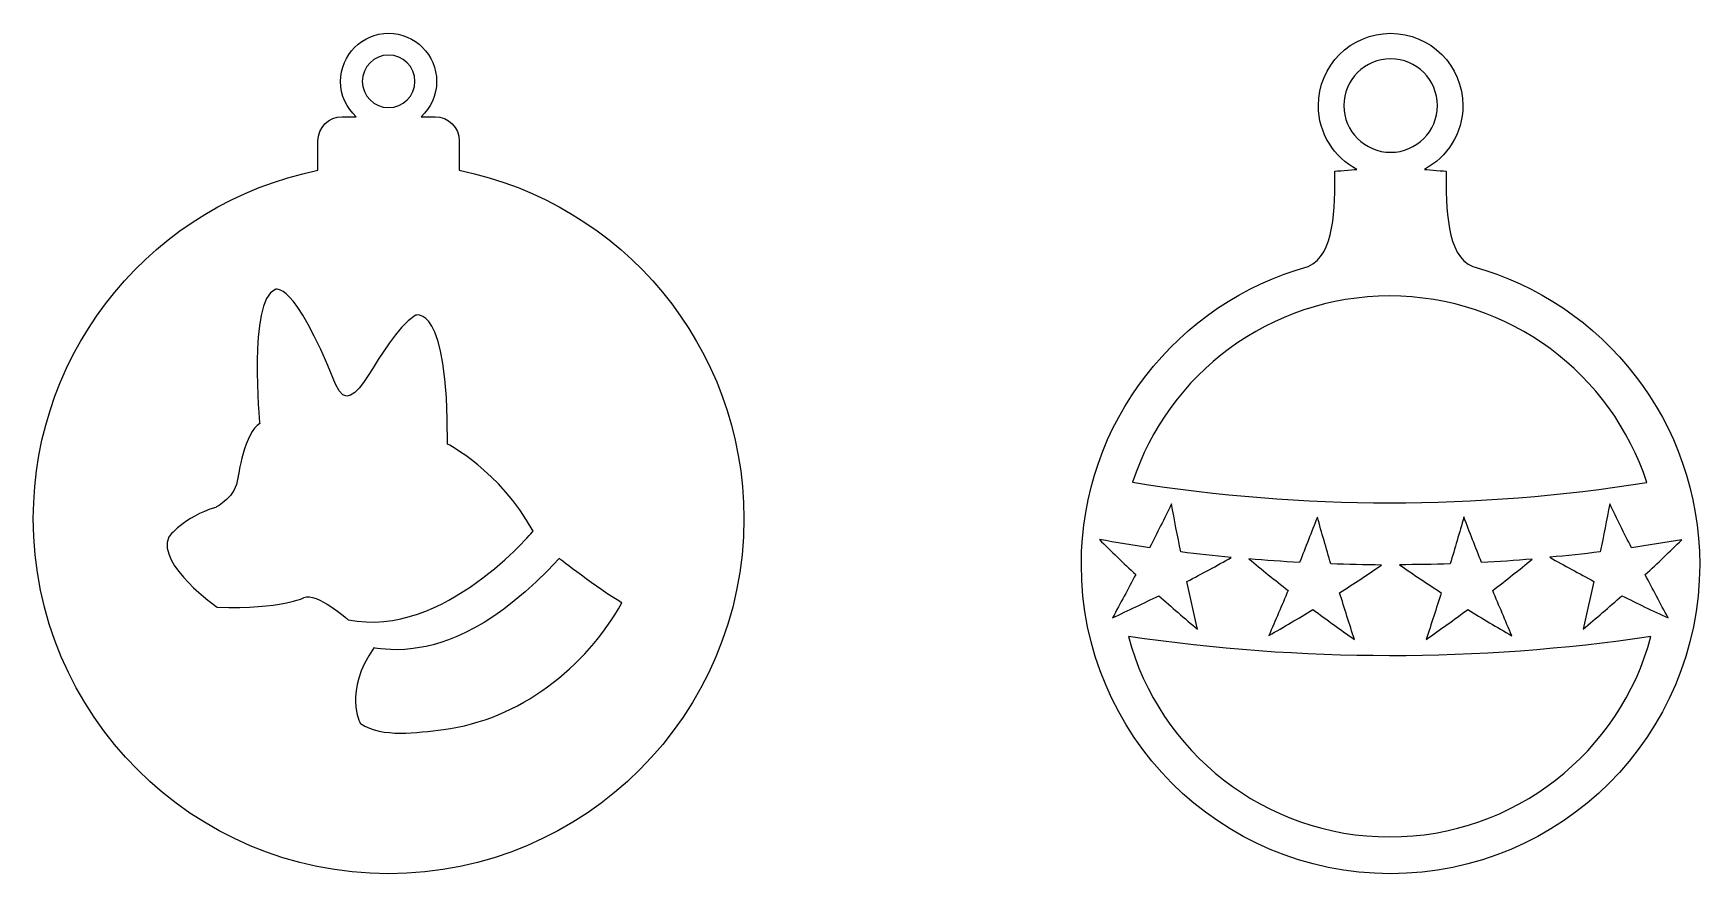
# Model space of a CAD drawing. Header units: centimetres. Extents: x 2 to 128, y -104 to 2.
# Drawn here: x 30.63 to 50.45, y -71.86 to -61.86 of the extents above; entities that cross this region are included whole.
import ezdxf

# ---------------------------------------------------------------- set-up
doc = ezdxf.new("R2010")
doc.units = ezdxf.units.CM
doc.header["$MEASUREMENT"] = 0
doc.layers.add('layer 1', color=7, linetype='Continuous')

msp = doc.modelspace()

# ---------------------------------------------------------------- linework, layer by layer
at = {"layer": 'layer 1', "color": 250}
for points, knots in [([(30.62891, -67.62827), (30.62891, -69.9627), (32.52134, -71.85513), (34.85579, -71.85513), (34.85579, -71.85513), (37.19023, -71.85513), (39.08266, -69.9627), (39.08266, -67.62827), (39.08266, -67.62827), (39.08266, -65.58184), (37.62832, -63.87519), (35.69685, -63.4852), (35.69685, -63.4852), (35.69685, -63.4852), (35.69685, -63.13533), (35.69685, -63.13533), (35.69685, -63.13533), (35.69685, -62.97731), (35.56756, -62.84802), (35.40954, -62.84802), (35.40954, -62.84802), (35.40954, -62.84802), (35.24179, -62.84802), (35.24179, -62.84802), (35.24179, -62.84802), (35.3558, -62.74354), (35.42728, -62.59344), (35.42728, -62.42662), (35.42728, -62.42662), (35.42728, -62.111), (35.17141, -61.85513), (34.85579, -61.85513), (34.85579, -61.85513), (34.54016, -61.85513), (34.28429, -62.111), (34.28429, -62.42662), (34.28429, -62.42662), (34.28429, -62.59344), (34.35577, -62.74354), (34.46977, -62.84802), (34.46977, -62.84802), (34.46977, -62.84802), (34.30204, -62.84802), (34.30204, -62.84802), (34.30204, -62.84802), (34.14402, -62.84802), (34.01472, -62.97731), (34.01472, -63.13533), (34.01472, -63.13533), (34.01472, -63.13533), (34.01472, -63.48519), (34.01472, -63.48519), (34.01472, -63.48519), (32.08326, -63.87519), (30.62891, -65.58183), (30.62891, -67.62827)], [0, 0, 0, 0, 0.06666667, 0.06666667, 0.06666667, 0.06666667, 0.13333333, 0.13333333, 0.13333333, 0.13333333, 0.2, 0.2, 0.2, 0.2, 0.26666667, 0.26666667, 0.26666667, 0.26666667, 0.33333333, 0.33333333, 0.33333333, 0.33333333, 0.4, 0.4, 0.4, 0.4, 0.46666667, 0.46666667, 0.46666667, 0.46666667, 0.53333333, 0.53333333, 0.53333333, 0.53333333, 0.6, 0.6, 0.6, 0.6, 0.66666667, 0.66666667, 0.66666667, 0.66666667, 0.73333333, 0.73333333, 0.73333333, 0.73333333, 0.8, 0.8, 0.8, 0.8, 0.86666667, 0.86666667, 0.86666667, 0.86666667, 1, 1, 1, 1]), ([(45.79803, -64.63037), (44.24173, -65.05906), (43.09837, -66.48371), (43.09837, -68.17653), (43.09837, -68.17653), (43.09837, -70.20817), (44.74511, -71.85512), (46.7764, -71.85512), (46.7764, -71.85512), (48.80763, -71.85512), (50.45462, -70.20817), (50.45462, -68.17653), (50.45462, -68.17653), (50.45462, -66.48373), (49.31092, -65.05904), (47.75486, -64.63037), (47.75486, -64.63037), (47.4369, -64.49926), (47.43842, -63.93333), (47.43842, -63.494), (47.43842, -63.494), (47.36574, -63.494), (47.18008, -63.47437), (47.18008, -63.47437), (47.18008, -63.47437), (47.452, -63.33005), (47.63736, -63.04414), (47.63736, -62.71486), (47.63736, -62.71486), (47.63736, -62.24006), (47.25279, -61.85515), (46.77751, -61.85515), (46.77751, -61.85515), (46.30294, -61.85515), (45.91805, -62.24006), (45.91805, -62.71486), (45.91805, -62.71486), (45.91805, -63.04416), (46.1035, -63.33005), (46.37543, -63.47437), (46.37543, -63.47437), (46.37543, -63.47437), (46.18125, -63.494), (46.11444, -63.494), (46.11444, -63.494), (46.11444, -63.93333), (46.11554, -64.4931), (45.79803, -64.63037)], [0, 0, 0, 0, 0.07692308, 0.07692308, 0.07692308, 0.07692308, 0.15384615, 0.15384615, 0.15384615, 0.15384615, 0.23076923, 0.23076923, 0.23076923, 0.23076923, 0.30769231, 0.30769231, 0.30769231, 0.30769231, 0.38461538, 0.38461538, 0.38461538, 0.38461538, 0.46153846, 0.46153846, 0.46153846, 0.46153846, 0.53846154, 0.53846154, 0.53846154, 0.53846154, 0.61538462, 0.61538462, 0.61538462, 0.61538462, 0.69230769, 0.69230769, 0.69230769, 0.69230769, 0.76923077, 0.76923077, 0.76923077, 0.76923077, 0.84615385, 0.84615385, 0.84615385, 0.84615385, 1, 1, 1, 1]), ([(35.16849, -62.42662), (35.16849, -62.59932), (35.02849, -62.73933), (34.85579, -62.73933), (34.85579, -62.73933), (34.68308, -62.73933), (34.54308, -62.59932), (34.54308, -62.42662), (34.54308, -62.42662), (34.54308, -62.25392), (34.68308, -62.11392), (34.85579, -62.11392), (34.85579, -62.11392), (35.02849, -62.11392), (35.16849, -62.25392), (35.16849, -62.42662)], [0, 0, 0, 0, 0.2, 0.2, 0.2, 0.2, 0.4, 0.4, 0.4, 0.4, 0.6, 0.6, 0.6, 0.6, 1, 1, 1, 1]), ([(47.33374, -62.71487), (47.33374, -63.0219), (47.08461, -63.27093), (46.77748, -63.27093), (46.77748, -63.27093), (46.47037, -63.27093), (46.22168, -63.02186), (46.22168, -62.71487), (46.22168, -62.71487), (46.22168, -62.40773), (46.47037, -62.1587), (46.77748, -62.1587), (46.77748, -62.1587), (47.08461, -62.1587), (47.33374, -62.40774), (47.33374, -62.71487)], [0, 0, 0, 0, 0.2, 0.2, 0.2, 0.2, 0.4, 0.4, 0.4, 0.4, 0.6, 0.6, 0.6, 0.6, 1, 1, 1, 1]), ([(36.57485, -67.778), (36.57485, -67.778), (35.51812, -69.06115), (34.37514, -68.83471), (34.37514, -68.83471), (34.37514, -68.83471), (33.99775, -68.50045), (33.84678, -68.57054), (33.84678, -68.57054), (33.84678, -68.57054), (33.59339, -68.71072), (32.81702, -68.68376), (32.81702, -68.68376), (32.81702, -68.68376), (32.09456, -68.18235), (32.24013, -67.84808), (32.24013, -67.84808), (32.24013, -67.84808), (32.41668, -67.6095), (32.79947, -67.49628), (32.79947, -67.49628), (32.79947, -67.49628), (33.04747, -67.36689), (33.06365, -67.14584), (33.06365, -67.14584), (33.06365, -67.14584), (33.14451, -66.59052), (33.32243, -66.49887), (33.32243, -66.49887), (33.32243, -66.49887), (33.18225, -65.04317), (33.50574, -64.90299), (33.50574, -64.90299), (33.50574, -64.90299), (33.7214, -64.76821), (34.2228, -66.0298), (34.2228, -66.0298), (34.45319, -66.54783), (34.7182, -65.51035), (35.17306, -65.21171), (35.17306, -65.21171), (35.17306, -65.21171), (35.57202, -65.03916), (35.55586, -66.74285), (35.55586, -66.74285), (35.55586, -66.74285), (36.17588, -67.05554), (36.57485, -67.778)], [0, 0, 0, 0, 0.07692308, 0.07692308, 0.07692308, 0.07692308, 0.15384615, 0.15384615, 0.15384615, 0.15384615, 0.23076923, 0.23076923, 0.23076923, 0.23076923, 0.30769231, 0.30769231, 0.30769231, 0.30769231, 0.38461538, 0.38461538, 0.38461538, 0.38461538, 0.46153846, 0.46153846, 0.46153846, 0.46153846, 0.53846154, 0.53846154, 0.53846154, 0.53846154, 0.61538462, 0.61538462, 0.61538462, 0.61538462, 0.69230769, 0.69230769, 0.69230769, 0.69230769, 0.76923077, 0.76923077, 0.76923077, 0.76923077, 0.84615385, 0.84615385, 0.84615385, 0.84615385, 1, 1, 1, 1]), ([(49.82647, -67.20002), (47.79954, -67.52271), (45.73462, -67.52164), (43.70779, -67.19721), (43.70779, -67.19721), (44.12884, -65.91029), (45.33914, -64.98093), (46.76665, -64.98091), (46.76665, -64.98091), (48.19543, -64.98091), (49.40636, -65.91189), (49.82647, -67.20002)], [0, 0, 0, 0, 0.25, 0.25, 0.25, 0.25, 0.5, 0.5, 0.5, 0.5, 1, 1, 1, 1]), ([(44.35435, -68.37825), (44.39476, -68.56819), (44.43725, -68.75799), (44.4814, -68.94745), (44.4814, -68.94745), (44.32519, -68.81584), (44.17115, -68.68253), (44.02074, -68.54749), (44.02074, -68.54749), (43.83918, -68.63706), (43.65567, -68.72447), (43.46896, -68.80928), (43.46896, -68.80928), (43.56263, -68.63854), (43.65458, -68.46707), (43.74468, -68.29505), (43.74468, -68.29505), (43.59811, -68.15806), (43.45378, -68.01927), (43.3129, -67.87914), (43.3129, -67.87914), (43.51152, -67.91442), (43.71102, -67.94644), (43.91051, -67.9757), (43.91051, -67.9757), (43.99858, -67.80283), (44.08536, -67.62963), (44.17007, -67.45592), (44.17007, -67.45592), (44.20507, -67.64617), (44.24196, -67.83628), (44.28077, -68.02619), (44.28077, -68.02619), (44.48033, -68.05166), (44.68104, -68.07396), (44.88123, -68.09342), (44.88123, -68.09342), (44.70824, -68.19063), (44.53245, -68.28559), (44.35435, -68.37825)], [0, 0, 0, 0, 0.09090909, 0.09090909, 0.09090909, 0.09090909, 0.18181818, 0.18181818, 0.18181818, 0.18181818, 0.27272727, 0.27272727, 0.27272727, 0.27272727, 0.36363636, 0.36363636, 0.36363636, 0.36363636, 0.45454545, 0.45454545, 0.45454545, 0.45454545, 0.54545455, 0.54545455, 0.54545455, 0.54545455, 0.63636364, 0.63636364, 0.63636364, 0.63636364, 0.72727273, 0.72727273, 0.72727273, 0.72727273, 0.81818182, 0.81818182, 0.81818182, 0.81818182, 1, 1, 1, 1]), ([(49.19671, -68.37718), (49.01922, -68.28369), (48.84363, -68.18794), (48.67095, -68.08982), (48.67095, -68.08982), (48.87173, -68.07129), (49.07192, -68.04986), (49.27211, -68.02533), (49.27211, -68.02533), (49.31144, -67.83564), (49.34924, -67.64573), (49.38534, -67.45576), (49.38534, -67.45576), (49.46938, -67.62972), (49.55541, -67.80329), (49.64247, -67.97634), (49.64247, -67.97634), (49.84224, -67.94812), (50.04134, -67.91686), (50.24063, -67.88253), (50.24063, -67.88253), (50.09882, -68.02217), (49.95418, -68.16023), (49.80645, -68.2967), (49.80645, -68.2967), (49.89592, -68.46893), (49.98702, -68.64087), (50.07928, -68.81226), (50.07928, -68.81226), (49.89372, -68.72655), (49.71028, -68.6382), (49.52933, -68.54762), (49.52933, -68.54762), (49.37796, -68.68211), (49.22369, -68.81504), (49.06659, -68.94581), (49.06659, -68.94581), (49.11155, -68.75648), (49.15498, -68.56687), (49.19671, -68.37718)], [0, 0, 0, 0, 0.09090909, 0.09090909, 0.09090909, 0.09090909, 0.18181818, 0.18181818, 0.18181818, 0.18181818, 0.27272727, 0.27272727, 0.27272727, 0.27272727, 0.36363636, 0.36363636, 0.36363636, 0.36363636, 0.45454545, 0.45454545, 0.45454545, 0.45454545, 0.54545455, 0.54545455, 0.54545455, 0.54545455, 0.63636364, 0.63636364, 0.63636364, 0.63636364, 0.72727273, 0.72727273, 0.72727273, 0.72727273, 0.81818182, 0.81818182, 0.81818182, 0.81818182, 1, 1, 1, 1]), ([(45.32916, -69.02123), (45.40699, -68.84268), (45.48304, -68.66363), (45.55788, -68.48428), (45.55788, -68.48428), (45.39941, -68.36083), (45.24436, -68.23559), (45.0918, -68.10868), (45.0918, -68.10868), (45.29209, -68.12598), (45.49273, -68.14015), (45.69382, -68.15138), (45.69382, -68.15138), (45.76629, -67.97144), (45.83692, -67.79123), (45.90606, -67.61085), (45.90606, -67.61085), (45.95784, -67.7971), (46.01131, -67.98293), (46.06668, -68.16888), (46.06668, -68.16888), (46.26743, -68.17636), (46.46877, -68.18085), (46.67003, -68.18247), (46.67003, -68.18247), (46.50619, -68.29467), (46.34008, -68.40486), (46.17085, -68.51288), (46.17085, -68.51288), (46.22831, -68.6984), (46.28699, -68.88369), (46.34775, -69.06865), (46.34775, -69.06865), (46.18059, -68.95139), (46.01568, -68.83227), (45.85398, -68.71098), (45.85398, -68.71098), (45.68187, -68.81663), (45.50679, -68.91992), (45.32916, -69.02123)], [0, 0, 0, 0, 0.09090909, 0.09090909, 0.09090909, 0.09090909, 0.18181818, 0.18181818, 0.18181818, 0.18181818, 0.27272727, 0.27272727, 0.27272727, 0.27272727, 0.36363636, 0.36363636, 0.36363636, 0.36363636, 0.45454545, 0.45454545, 0.45454545, 0.45454545, 0.54545455, 0.54545455, 0.54545455, 0.54545455, 0.63636364, 0.63636364, 0.63636364, 0.63636364, 0.72727273, 0.72727273, 0.72727273, 0.72727273, 0.81818182, 0.81818182, 0.81818182, 0.81818182, 1, 1, 1, 1]), ([(47.48606, -68.16796), (47.54228, -67.98241), (47.59655, -67.79671), (47.64939, -67.61059), (47.64939, -67.61059), (47.71751, -67.79163), (47.78749, -67.97201), (47.85899, -68.15215), (47.85899, -68.15215), (48.05995, -68.14179), (48.26072, -68.12849), (48.46154, -68.11199), (48.46154, -68.11199), (48.30839, -68.23827), (48.15215, -68.36307), (47.99352, -68.48571), (47.99352, -68.48571), (48.06702, -68.66529), (48.14238, -68.84481), (48.21927, -69.02346), (48.21927, -69.02346), (48.04205, -68.92163), (47.8676, -68.81751), (47.69535, -68.71133), (47.69535, -68.71133), (47.53341, -68.83176), (47.36829, -68.95019), (47.20068, -69.06686), (47.20068, -69.06686), (47.26203, -68.88181), (47.32228, -68.69685), (47.38016, -68.51174), (47.38016, -68.51174), (47.21162, -68.40268), (47.04587, -68.2919), (46.88275, -68.17884), (46.88275, -68.17884), (47.08395, -68.17822), (47.28542, -68.1746), (47.48606, -68.16796)], [0, 0, 0, 0, 0.09090909, 0.09090909, 0.09090909, 0.09090909, 0.18181818, 0.18181818, 0.18181818, 0.18181818, 0.27272727, 0.27272727, 0.27272727, 0.27272727, 0.36363636, 0.36363636, 0.36363636, 0.36363636, 0.45454545, 0.45454545, 0.45454545, 0.45454545, 0.54545455, 0.54545455, 0.54545455, 0.54545455, 0.63636364, 0.63636364, 0.63636364, 0.63636364, 0.72727273, 0.72727273, 0.72727273, 0.72727273, 0.81818182, 0.81818182, 0.81818182, 0.81818182, 1, 1, 1, 1]), ([(37.63069, -68.63253), (37.20171, -69.40062), (36.41373, -70.0278), (35.50734, -70.13843), (35.50734, -70.13843), (35.18826, -70.17737), (34.7915, -70.24205), (34.5199, -70.06807), (34.5199, -70.06807), (34.5199, -70.06807), (34.31505, -69.68527), (34.68167, -69.16769), (34.68167, -69.16769), (34.70148, -69.16865), (34.86799, -69.21066), (35.14909, -69.17635), (35.14909, -69.17635), (35.53297, -69.12949), (36.13295, -68.92191), (36.88668, -68.10417), (36.88668, -68.10417), (36.88668, -68.10417), (37.33956, -68.46001), (37.63069, -68.63253)], [0, 0, 0, 0, 0.14285714, 0.14285714, 0.14285714, 0.14285714, 0.28571429, 0.28571429, 0.28571429, 0.28571429, 0.42857143, 0.42857143, 0.42857143, 0.42857143, 0.57142857, 0.57142857, 0.57142857, 0.57142857, 0.71428571, 0.71428571, 0.71428571, 0.71428571, 1, 1, 1, 1]), ([(43.65734, -69.03159), (45.7185, -69.33749), (47.81358, -69.33857), (49.87525, -69.0345), (49.87525, -69.0345), (49.50739, -70.40685), (48.2553, -71.41724), (46.76661, -71.41724), (46.76661, -71.41724), (45.27708, -71.41724), (44.02433, -70.40521), (43.65734, -69.03159)], [0, 0, 0, 0, 0.25, 0.25, 0.25, 0.25, 0.5, 0.5, 0.5, 0.5, 1, 1, 1, 1])]:
    msp.add_open_spline(points, degree=3, knots=knots, dxfattribs=at)

doc.saveas('drawing.dxf')
